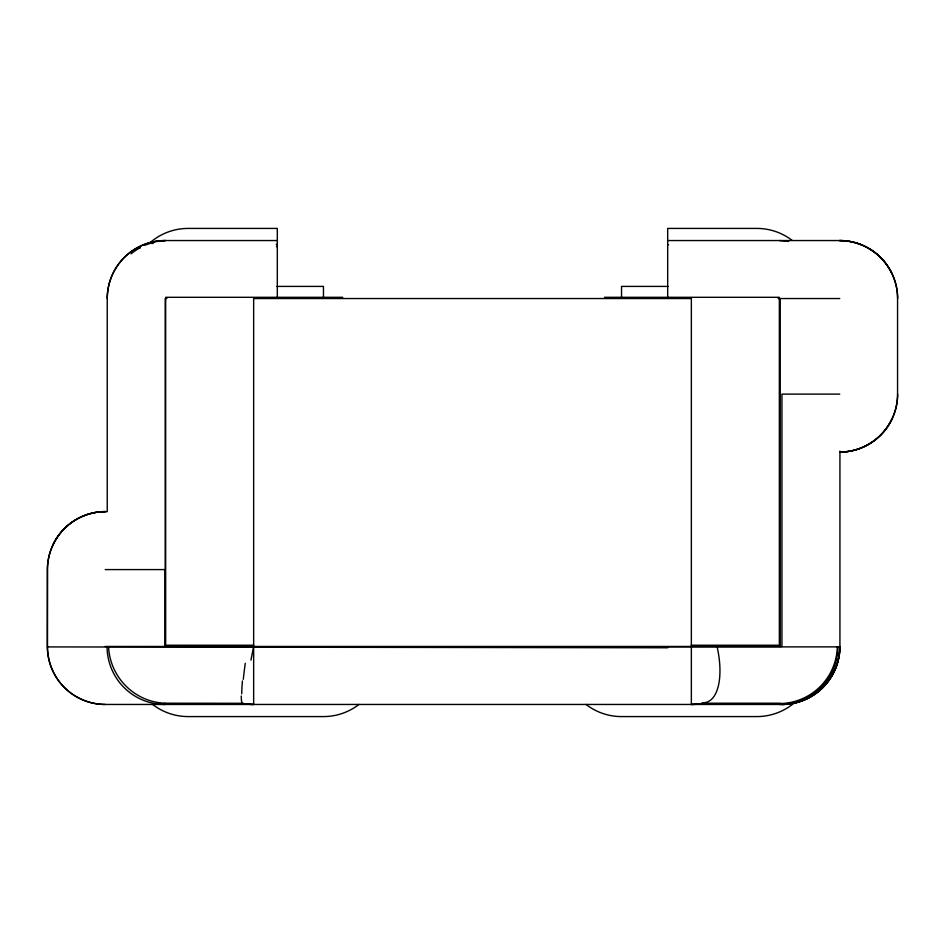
<?xml version="1.0" encoding="UTF-8"?>
<svg xmlns="http://www.w3.org/2000/svg" width="945" height="945" viewBox="0 0 945 945"><rect width="100%" height="100%" fill="white"/><g stroke="black" fill="none" stroke-linecap="round" stroke-linejoin="round"><path stroke-width="1.42" d="M277.31 240.55L165.233 240.55A57.988 57.988 0 0 0 107.246 298.537L107.246 511.706L105.238 511.599A57.988 57.751 90 0 0 53.333 544.155L51.656 547.923A57.799 57.799 0 0 0 47.439 569.587L47.344 646.463A57.988 57.905 -90 0 0 105.238 704.45L781.94 704.45A57.988 57.988 0 0 0 839.928 646.912L839.928 451.462M839.928 646.876L667.69 646.912L667.69 647.774L47.439 646.912L47.439 569.587A57.988 57.905 90 0 1 105.238 511.599M839.928 451.273L839.928 452.064A57.988 57.751 90 0 0 891.667 419.545L893.344 415.788A57.799 57.799 0 0 0 897.561 394.112L897.561 298.537A57.799 57.799 0 0 0 893.344 276.861L891.667 273.093A57.988 57.751 90 0 0 839.762 240.55L667.69 240.55M276.412 246.68L277.31 245.854M139.624 248.074L140.321 247.637A57.988 57.905 90 0 0 131.06 253.851M144.845 245.239L155.204 241.684L165.446 240.55M792.43 702.631L790.599 703.127M788.709 703.553L779.554 704.45M277.31 244.353L276.247 244.365M276.932 286.406L323.462 286.406L323.462 297.309M668.068 286.406L621.538 286.406L621.538 297.309M165.623 297.309L342.74 297.309M604.564 297.309L779.377 297.309M166.887 298.537L165.233 298.537L165.233 569.587L105.238 569.587M778.113 298.537L839.762 298.537M839.762 394.112L781.94 394.112L781.94 646.463L105.238 646.463M253.65 645.234L165.659 645.234L165.659 298.537M691.35 645.234L779.341 645.234L779.341 298.537M253.65 646.912L253.65 704.45A114.841 81.246 -89.7 0 1 241.755 703.293L164.808 703.21A57.834 55.979 51.6 0 1 108.581 646.9M165.446 704.45L156.291 703.553M779.554 240.55L788.626 241.424M668.576 244.755L667.69 244.625M780.192 298.537L780.192 646.463M691.35 646.463L691.35 298.537L253.65 298.537L253.65 646.463M691.35 646.912L691.35 704.45A57.988 57.988 0 0 0 703.269 703.222L780.192 703.21L780.192 704.438A57.988 57.751 -90 0 0 837.943 646.912M667.69 297.97L667.69 228.43L756.839 228.418A57.988 57.988 0 0 1 792.016 240.29M277.31 297.97L277.31 228.43L188.161 228.418A57.988 57.988 0 0 0 149.511 243.16A106.088 1.677 0 0 1 150.432 242.924M164.808 569.587L164.808 646.463M164.808 703.21L164.808 704.438A57.988 57.751 -90 0 1 107.057 646.912M253.65 704.45A58.011 58.011 0 0 1 241.731 703.222M703.234 703.163A114.841 81.199 -89.7 0 1 691.35 704.45M839.703 646.912A57.988 57.751 -90 0 1 781.94 704.45A58.011 57.988 -90 0 0 839.928 646.463M586.054 704.45A57.988 57.988 0 0 0 621.538 716.582L756.839 716.582A57.988 57.988 0 0 0 794.497 702.702M897.655 394.112A57.988 57.905 90 0 1 839.928 452.1A58.212 58.212 0 0 0 891.69 419.556M839.762 240.55A57.988 57.905 90 0 1 897.655 298.537M107.257 298.537A58.011 57.988 -90 0 1 165.233 240.55M105.238 704.45A57.988 57.751 -90 0 1 47.486 646.912M241.825 702.442A57.799 4.063 -83.5 0 1 241.258 696.04M837.305 646.912A57.834 57.255 -44.2 0 1 780.192 703.553M717.125 646.876A57.61 25.834 74 0 1 703.163 702.761M241.696 693.843A57.917 4.418 -82 0 1 242.428 680.932M243.314 679.313A57.976 5.741 -80.1 0 1 245.275 663.307M250.98 660.118A56.865 9.887 -77.4 0 1 253.473 647.727M358.946 704.45A57.988 57.988 0 0 1 323.462 716.582L188.161 716.582A57.988 57.988 0 0 1 152.594 704.415M153.161 243.467A106.242 1.642 0.1 0 1 149.818 243.16M53.31 544.143A58.224 58.224 0 0 1 105.651 511.635M839.349 240.585A58.224 58.224 0 0 1 891.69 273.081"/></g></svg>
